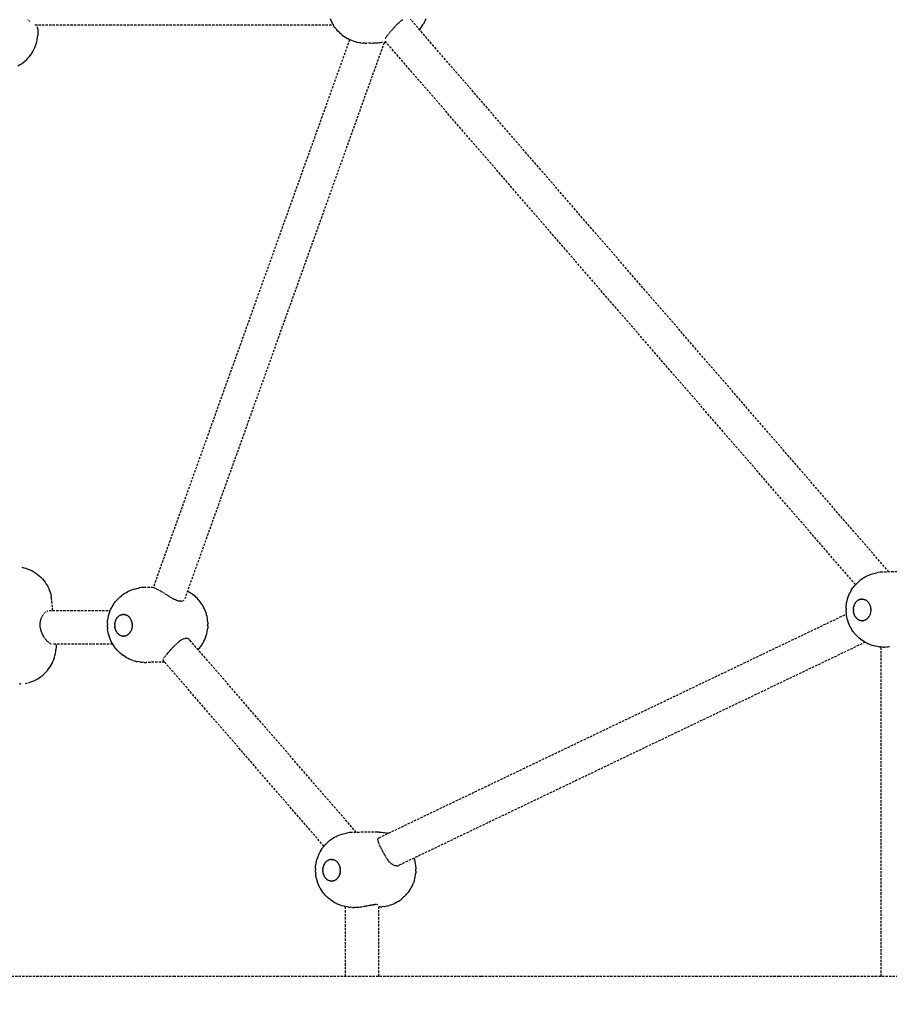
# Model space of a CAD drawing. Header units: millimetres. Extents: x -4710 to 4801, y -2494 to 3533.
# Drawn here: x -720 to -252, y 778 to 1301 of the extents above; entities that cross this region are included whole.
import ezdxf

# ---------------------------------------------------------------- set-up
doc = ezdxf.new("R2010")
doc.units = ezdxf.units.MM
doc.linetypes.add('HIDDEN', pattern=[1.905, 1.27, -0.635])
for name, color, linetype in [('DIKOM_ОБЪЕКТ', 7, 'Continuous'), ('DIKOM_РАЗМЕР_ЗОНА', 7, 'Continuous'), ('DIKOM_РАЗМЕР_ОБЪЕКТА', 7, 'Continuous')]:
    doc.layers.add(name, color=color, linetype=linetype)
doc.styles.add('style1', font='arialbd.ttf', dxfattribs={"width": 0.8})
doc.dimstyles.new('1-50', dxfattribs={"dimtxt": 300, "dimasz": 200, "dimexe": 100, "dimexo": 0, "dimgap": 100, "dimtad": 1, "dimtxsty": 'style1', "dimcen": 200, "dimclrd": 7, "dimclre": 7, "dimclrt": 7, "dimadec": 1, "dimazin": 2, "dimtfac": 1, "dimtmove": 0, "dimatfit": 2, "dimfxl": 0, "dimlwd": 25, "dimlwe": 18, "dimarcsym": 0})

# ---------------------------------------------------------------- blocks, each defined once
blk = doc.blocks.new('*D1')
at = {"layer": 'Defpoints', "color": 0, "transparency": 16777216}
for p in [(-701.85, 2135.95), (-2165.86, -628.42), (-722.47, -628.42)]:
    blk.add_point(p, dxfattribs=at)
at = {"layer": 'DIKOM_РАЗМЕР_ОБЪЕКТА', "color": 7, "lineweight": 18, "transparency": 16777216}
for p, q in [((-701.85, 2135.95), (-2265.86, 2135.95)), ((-722.47, -628.42), (-2265.86, -628.42))]:
    blk.add_line(p, q, dxfattribs=at)
at = {"layer": 'DIKOM_РАЗМЕР_ОБЪЕКТА', "color": 7, "lineweight": 25, "transparency": 16777216}
blk.add_line((-2165.86, 1935.95), (-2165.86, -428.42), dxfattribs=at)
at = {"layer": 'DIKOM_РАЗМЕР_ОБЪЕКТА', "color": 7, "transparency": 16777216}
for points in [[(-2199.2, 1935.95), (-2132.53, 1935.95), (-2165.86, 2135.95)], [(-2199.2, -428.42), (-2132.53, -428.42), (-2165.86, -628.42)]]:
    blk.add_solid(points, dxfattribs=at)
at = {"layer": 'DIKOM_РАЗМЕР_ОБЪЕКТА', "color": 7, "transparency": 16777216, "insert": (-2419.04, 753.76), "char_height": 300, "attachment_point": 5, "rotation": 90, "style": 'style1'}
blk.add_mtext('{\\fArial|b0|i0|c204|p34;2750}', dxfattribs=at)
blk = doc.blocks.new('*D3')
at = {"layer": 'Defpoints', "color": 0, "transparency": 16777216}
for p in [(-715.82, 3533.12), (-4259.83, -2026.25), (-715.82, -2026.25)]:
    blk.add_point(p, dxfattribs=at)
at = {"layer": 'DIKOM_РАЗМЕР_ЗОНА', "color": 7, "lineweight": 18, "transparency": 16777216}
for p, q in [((-715.82, 3533.12), (-4359.83, 3533.12)), ((-715.82, -2026.25), (-4359.83, -2026.25))]:
    blk.add_line(p, q, dxfattribs=at)
at = {"layer": 'DIKOM_РАЗМЕР_ЗОНА', "color": 7, "lineweight": 25, "transparency": 16777216}
blk.add_line((-4259.83, 3333.12), (-4259.83, -1826.25), dxfattribs=at)
at = {"layer": 'DIKOM_РАЗМЕР_ЗОНА', "color": 7, "transparency": 16777216}
for points in [[(-4293.16, 3333.12), (-4226.49, 3333.12), (-4259.83, 3533.12)], [(-4293.16, -1826.25), (-4226.49, -1826.25), (-4259.83, -2026.25)]]:
    blk.add_solid(points, dxfattribs=at)
at = {"layer": 'DIKOM_РАЗМЕР_ЗОНА', "color": 7, "transparency": 16777216, "insert": (-4513, 975.17), "char_height": 300, "attachment_point": 5, "rotation": 90, "style": 'style1'}
blk.add_mtext('{\\fArial|b0|i0|c204|p34;5560}', dxfattribs=at)

msp = doc.modelspace()

# ---------------------------------------------------------------- linework, layer by layer
at = {"layer": 'DIKOM_ОБЪЕКТ', "color": 7, "linetype": 'HIDDEN', "lineweight": 15}
for p, q in [((-715.227, 1300.501), (-715.095, 1300.321)), ((-552.37, 1299.906), (-552.734, 1300.819)), ((-551.962, 1299.022), (-552.37, 1299.906)), ((-514.827, 1299.819), (-514.339, 1300.166)), ((-514.318, 1300.183), (-513.838, 1300.498)), ((-509.418, 1300.246), (-509.665, 1300.503)), ((-252.655, 1003.767), (-509.375, 1300.201)), ((-502.149, 1299.113), (-501.72, 1300.036)), ((-501.72, 1300.036), (-501.337, 1300.991)), ((-714.728, 1299.852), (-714.593, 1299.683)), ((-714.477, 1299.546), (-714.337, 1299.387)), ((-711.515, 1297.554), (-551.155, 1297.554)), ((-709.966, 1295.286), (-710.181, 1297.554)), ((-709.966, 1295.286), (-709.903, 1294.228)), ((-551.512, 1298.17), (-551.962, 1299.022)), ((-551.512, 1298.17), (-551.32, 1297.831)), ((-550.812, 1296.984), (-551.32, 1297.831)), ((-550.265, 1296.176), (-550.812, 1296.984)), ((-549.679, 1295.411), (-550.265, 1296.176)), ((-549.679, 1295.411), (-549.376, 1295.028)), ((-548.735, 1294.286), (-549.376, 1295.028)), ((-519.909, 1294.541), (-519.442, 1295.09)), ((-519.224, 1295.342), (-518.953, 1295.667)), ((-518.935, 1295.688), (-518.54, 1296.125)), ((-518.411, 1296.281), (-517.948, 1296.802)), ((-517.931, 1296.821), (-517.679, 1297.082)), ((-517.679, 1297.082), (-517.513, 1297.271)), ((-517.416, 1297.382), (-516.908, 1297.913)), ((-516.892, 1297.93), (-516.74, 1298.076)), ((-516.74, 1298.076), (-516.515, 1298.31)), ((-516.37, 1298.462), (-515.863, 1298.94)), ((-515.848, 1298.954), (-515.669, 1299.104)), ((-515.669, 1299.104), (-515.35, 1299.395)), ((-515.336, 1299.407), (-514.841, 1299.808)), ((-504.569, 1295.388), (-504.876, 1295.006)), ((-504.569, 1295.388), (-503.947, 1296.173)), ((-503.947, 1296.173), (-503.367, 1297.004)), ((-503.367, 1297.004), (-502.83, 1297.881)), ((-502.625, 1298.227), (-502.83, 1297.881)), ((-502.625, 1298.227), (-502.149, 1299.113)), ((-710.474, 1288.544), (-710.233, 1289.643)), ((-710.233, 1289.643), (-710.055, 1290.755)), ((-710.055, 1290.755), (-709.94, 1291.875)), ((-709.888, 1293), (-709.94, 1291.875)), ((-709.899, 1294.125), (-709.888, 1293)), ((-542.408, 1289.649), (-647.926, 995.498)), ((-548.059, 1293.592), (-548.735, 1294.286)), ((-548.059, 1293.592), (-547.668, 1293.214)), ((-546.941, 1292.555), (-547.668, 1293.214)), ((-546.184, 1291.951), (-546.941, 1292.555)), ((-546.184, 1291.951), (-545.711, 1291.592)), ((-544.908, 1291.034), (-545.711, 1291.592)), ((-544.08, 1290.536), (-544.908, 1291.034)), ((-544.08, 1290.536), (-543.536, 1290.212)), ((-542.669, 1289.769), (-543.536, 1290.212)), ((-542.669, 1289.769), (-542.078, 1289.498)), ((-541.178, 1289.115), (-542.078, 1289.498)), ((-523.273, 1290.312), (-523.154, 1290.495)), ((-523.151, 1290.499), (-523.016, 1290.683)), ((-522.867, 1290.897), (-522.711, 1291.106)), ((-522.706, 1291.112), (-522.533, 1291.326)), ((-522.349, 1291.574), (-522.16, 1291.812)), ((-522.153, 1291.819), (-521.998, 1292.002)), ((-521.923, 1292.102), (-521.734, 1292.343)), ((-521.726, 1292.352), (-521.495, 1292.63)), ((-521.235, 1292.95), (-520.976, 1293.265)), ((-520.976, 1293.265), (-520.763, 1293.509)), ((-520.677, 1293.62), (-520.388, 1293.973)), ((-520.368, 1293.996), (-520.069, 1294.337)), ((-712.578, 1283.343), (-712.041, 1284.332)), ((-712.041, 1284.332), (-711.561, 1285.35)), ((-711.561, 1285.35), (-711.139, 1286.394)), ((-711.139, 1286.394), (-710.776, 1287.459)), ((-710.776, 1287.459), (-710.474, 1288.544)), ((-523.897, 1287.951), (-631.02, 989.321)), ((-540.261, 1288.801), (-541.178, 1289.115)), ((-540.261, 1288.801), (-539.622, 1288.583)), ((-538.68, 1288.334), (-539.622, 1288.583)), ((-538.68, 1288.334), (-538.013, 1288.179)), ((-537.054, 1288.001), (-538.013, 1288.179)), ((-536.368, 1287.911), (-537.054, 1288.001)), ((-536.368, 1287.911), (-535.398, 1287.805)), ((-534.188, 1287.756), (-535.398, 1287.805)), ((-534.188, 1287.756), (-533.266, 1287.759)), ((-531.034, 1287.795), (-533.266, 1287.759)), ((-531.027, 1287.796), (-530.744, 1287.809)), ((-530.552, 1287.819), (-530.097, 1287.839)), ((-530.081, 1287.84), (-529.628, 1287.861)), ((-529.628, 1287.861), (-529.221, 1287.878)), ((-529.165, 1287.883), (-528.717, 1287.916)), ((-528.707, 1287.917), (-528.277, 1287.947)), ((-528.266, 1287.947), (-527.836, 1287.975)), ((-527.828, 1287.976), (-527.409, 1288.001)), ((-527.409, 1288.001), (-527.005, 1288.022)), ((-526.998, 1288.023), (-526.659, 1288.039)), ((-526.604, 1288.043), (-526.233, 1288.064)), ((-526.229, 1288.064), (-525.879, 1288.079)), ((-525.879, 1288.079), (-525.553, 1288.089)), ((-525.248, 1288.092), (-525.549, 1288.089)), ((-524.971, 1288.089), (-525.245, 1288.092)), ((-524.712, 1288.079), (-524.968, 1288.089)), ((-522.559, 1287.933), (-523.911, 1287.911)), ((-270.596, 996.99), (-523.577, 1289.108)), ((-716.094, 1278.862), (-715.306, 1279.659)), ((-715.306, 1279.659), (-714.565, 1280.499)), ((-714.565, 1280.499), (-713.871, 1281.38)), ((-713.871, 1281.38), (-713.229, 1282.299)), ((-713.17, 1282.386), (-712.578, 1283.343)), ((-720.697, 1275.566), (-719.725, 1276.106)), ((-719.725, 1276.106), (-718.785, 1276.699)), ((-718.785, 1276.699), (-717.881, 1277.346)), ((-717.8, 1277.408), (-716.926, 1278.111)), ((-716.926, 1278.111), (-716.094, 1278.862)), ((-718.568, 1006.33), (-717.495, 1006.092)), ((-717.406, 1006.067), (-716.304, 1005.752)), ((-716.304, 1005.752), (-715.222, 1005.374)), ((-715.222, 1005.374), (-714.165, 1004.932)), ((-714.07, 1004.891), (-713.031, 1004.383)), ((-713.031, 1004.383), (-712.024, 1003.815)), ((-712.024, 1003.815), (-711.052, 1003.189)), ((-711.052, 1003.189), (-710.117, 1002.507)), ((-710.037, 1002.446), (-709.14, 1001.707)), ((-263.168, 1002.232), (-262.543, 1002.468)), ((-262.543, 1002.468), (-261.621, 1002.792)), ((-261.621, 1002.792), (-260.683, 1003.047)), ((-260.683, 1003.047), (-260.019, 1003.224)), ((-260.019, 1003.224), (-259.063, 1003.409)), ((-258.378, 1003.521), (-259.063, 1003.409)), ((-257.409, 1003.635), (-258.378, 1003.521)), ((-256.201, 1003.71), (-257.409, 1003.635)), ((-242.472, 1003.933), (-256.201, 1003.71)), ((-709.14, 1001.707), (-708.288, 1000.916)), ((-708.288, 1000.916), (-707.482, 1000.077)), ((-707.482, 1000.077), (-706.728, 999.193)), ((-706.728, 999.193), (-706.026, 998.266)), ((-706.026, 998.266), (-705.379, 997.3)), ((-705.379, 997.3), (-704.79, 996.297)), ((-270.641, 996.942), (-269.977, 997.64)), ((-269.977, 997.64), (-269.592, 998.037)), ((-269.592, 998.037), (-268.875, 998.702)), ((-268.875, 998.702), (-268.128, 999.311)), ((-268.128, 999.311), (-267.661, 999.689)), ((-267.661, 999.689), (-266.867, 1000.253)), ((-266.867, 1000.253), (-266.344, 1000.588)), ((-266.344, 1000.588), (-265.508, 1001.101)), ((-265.508, 1001.101), (-264.648, 1001.55)), ((-264.648, 1001.55), (-264.063, 1001.843)), ((-264.063, 1001.843), (-263.168, 1002.232)), ((-704.79, 996.297), (-704.26, 995.262)), ((-704.22, 995.172), (-703.75, 994.106)), ((-703.75, 994.106), (-703.343, 993.014)), ((-703.343, 993.014), (-703.001, 991.9)), ((-703.001, 991.9), (-702.724, 990.769)), ((-664.505, 991.432), (-663.71, 991.996)), ((-663.71, 991.996), (-663.187, 992.331)), ((-663.187, 992.331), (-662.351, 992.844)), ((-662.351, 992.844), (-661.492, 993.293)), ((-661.492, 993.293), (-660.906, 993.585)), ((-660.906, 993.585), (-660.012, 993.974)), ((-660.012, 993.974), (-659.387, 994.21)), ((-659.387, 994.21), (-658.464, 994.535)), ((-658.464, 994.535), (-657.527, 994.79)), ((-657.527, 994.79), (-656.862, 994.967)), ((-656.862, 994.967), (-655.906, 995.152)), ((-655.222, 995.264), (-655.906, 995.152)), ((-654.253, 995.377), (-655.222, 995.264)), ((-653.045, 995.453), (-654.253, 995.377)), ((-647.913, 995.536), (-653.045, 995.453)), ((-647.308, 995.17), (-647.537, 995.275)), ((-646.676, 994.882), (-647.001, 995.031)), ((-646.272, 994.683), (-646.588, 994.846)), ((-646.013, 994.561), (-646.26, 994.677)), ((-645.354, 994.216), (-645.812, 994.455)), ((-644.828, 993.928), (-645.191, 994.136)), ((-644.475, 993.739), (-644.81, 993.917)), ((-643.688, 993.282), (-644.242, 993.603)), ((-643.098, 992.929), (-643.514, 993.187)), ((-642.694, 992.693), (-643.054, 992.902)), ((-641.821, 992.151), (-642.423, 992.523)), ((-641.186, 991.754), (-641.581, 992.012)), ((-628.899, 993.134), (-629.531, 993.471)), ((-628.371, 992.833), (-628.899, 993.134)), ((-627.514, 992.295), (-628.371, 992.833)), ((-627.037, 991.951), (-627.514, 992.295)), ((-626.225, 991.359), (-627.037, 991.951)), ((-274.186, 991.266), (-273.792, 992.153)), ((-273.792, 992.153), (-273.356, 993.008)), ((-273.356, 993.008), (-273.169, 993.364)), ((-273.169, 993.364), (-272.675, 994.214)), ((-272.675, 994.214), (-272.141, 995.025)), ((-272.141, 995.025), (-271.862, 995.401)), ((-271.862, 995.401), (-271.27, 996.195)), ((-271.27, 996.195), (-270.641, 996.942)), ((-702.514, 989.624), (-702.724, 990.769)), ((-702.37, 988.451), (-702.514, 989.624)), ((-701.857, 983.036), (-702.37, 988.451)), ((-669.518, 985.957), (-668.984, 986.768)), ((-668.984, 986.768), (-668.705, 987.144)), ((-668.705, 987.144), (-668.114, 987.937)), ((-668.114, 987.937), (-667.485, 988.684)), ((-667.485, 988.684), (-666.821, 989.383)), ((-666.821, 989.383), (-666.435, 989.78)), ((-666.435, 989.78), (-665.719, 990.444)), ((-665.719, 990.444), (-664.971, 991.053)), ((-664.971, 991.053), (-664.505, 991.432)), ((-640.684, 991.447), (-641.147, 991.729)), ((-639.857, 990.924), (-640.484, 991.323)), ((-639.576, 990.758), (-639.839, 990.913)), ((-639.353, 990.626), (-639.576, 990.758)), ((-638.543, 990.126), (-639.17, 990.506)), ((-638.07, 989.861), (-638.376, 990.031)), ((-637.888, 989.748), (-638.07, 989.861)), ((-637.25, 989.389), (-637.854, 989.728)), ((-637.026, 989.275), (-637.233, 989.38)), ((-636.638, 989.079), (-637.026, 989.275)), ((-636.034, 988.783), (-636.582, 989.052)), ((-635.449, 988.534), (-636.003, 988.769)), ((-634.904, 988.34), (-635.373, 988.506)), ((-634.441, 988.21), (-634.875, 988.331)), ((-633.885, 988.085), (-634.358, 988.186)), ((-633.428, 988.031), (-633.872, 988.082)), ((-632.992, 988.027), (-633.404, 988.029)), ((-632.602, 988.074), (-632.98, 988.027)), ((-632.591, 988.075), (-632.242, 988.17)), ((-631.899, 988.32), (-631.624, 988.498)), ((-631.616, 988.504), (-631.381, 988.727)), ((-625.445, 990.705), (-626.225, 991.359)), ((-625.045, 990.341), (-625.445, 990.705)), ((-624.317, 989.645), (-625.045, 990.341)), ((-623.625, 988.895), (-624.317, 989.645)), ((-623.309, 988.525), (-623.625, 988.895)), ((-622.675, 987.745), (-623.309, 988.525)), ((-622.081, 986.917), (-622.675, 987.745)), ((-621.852, 986.559), (-622.081, 986.917)), ((-275.515, 986.347), (-275.359, 987.302)), ((-275.359, 987.302), (-275.156, 988.243)), ((-275.156, 988.243), (-274.908, 989.166)), ((-274.908, 989.166), (-274.84, 989.411)), ((-274.84, 989.411), (-274.535, 990.351)), ((-274.535, 990.351), (-274.186, 991.266)), ((-271.056, 986.529), (-270.944, 986.742)), ((-270.824, 986.948), (-270.944, 986.742)), ((-270.824, 986.948), (-270.698, 987.148)), ((-270.698, 987.148), (-270.565, 987.34)), ((-270.425, 987.525), (-270.565, 987.34)), ((-270.425, 987.525), (-270.279, 987.702)), ((-270.279, 987.702), (-270.127, 987.87)), ((-270.127, 987.87), (-269.969, 988.031)), ((-269.805, 988.182), (-269.969, 988.031)), ((-269.805, 988.182), (-269.636, 988.324)), ((-269.636, 988.324), (-269.462, 988.458)), ((-269.462, 988.458), (-269.283, 988.582)), ((-269.1, 988.696), (-269.283, 988.582)), ((-269.1, 988.696), (-268.913, 988.799)), ((-268.913, 988.799), (-268.723, 988.892)), ((-268.53, 988.975), (-268.723, 988.892)), ((-268.53, 988.975), (-268.334, 989.047)), ((-268.334, 989.047), (-268.136, 989.108)), ((-268.136, 989.108), (-267.936, 989.159)), ((-267.734, 989.198), (-267.936, 989.159)), ((-267.734, 989.198), (-267.531, 989.227)), ((-267.531, 989.227), (-267.327, 989.244)), ((-267.122, 989.25), (-267.327, 989.244)), ((-267.122, 989.25), (-266.917, 989.246)), ((-266.917, 989.246), (-266.713, 989.23)), ((-266.713, 989.23), (-266.51, 989.203)), ((-266.307, 989.165), (-266.51, 989.203)), ((-266.307, 989.165), (-266.106, 989.116)), ((-266.106, 989.116), (-265.907, 989.056)), ((-265.907, 989.056), (-265.711, 988.985)), ((-265.516, 988.904), (-265.711, 988.985)), ((-265.516, 988.904), (-265.324, 988.812)), ((-265.324, 988.812), (-265.136, 988.71)), ((-264.951, 988.597), (-265.136, 988.71)), ((-264.951, 988.597), (-264.77, 988.475)), ((-264.77, 988.475), (-264.594, 988.343)), ((-264.594, 988.343), (-264.422, 988.201)), ((-264.256, 988.051), (-264.422, 988.201)), ((-264.256, 988.051), (-264.096, 987.892)), ((-264.096, 987.892), (-263.941, 987.724)), ((-263.941, 987.724), (-263.792, 987.548)), ((-263.649, 987.365), (-263.792, 987.548)), ((-263.649, 987.365), (-263.512, 987.173)), ((-263.512, 987.173), (-263.383, 986.975)), ((-263.26, 986.769), (-263.383, 986.975)), ((-263.26, 986.769), (-263.145, 986.557)), ((-706.579, 981.409), (-706.352, 981.674)), ((-706.142, 981.876), (-705.985, 982.039)), ((-705.852, 982.152), (-705.618, 982.347)), ((-705.125, 982.667), (-704.896, 982.789)), ((-704.744, 982.852), (-704.557, 982.927)), ((-703.908, 983.036), (-671.017, 983.036)), ((-671.683, 981.154), (-671.379, 982.094)), ((-671.379, 982.094), (-671.029, 983.009)), ((-671.029, 983.009), (-670.636, 983.896)), ((-670.636, 983.896), (-670.2, 984.751)), ((-670.2, 984.751), (-670.013, 985.107)), ((-670.013, 985.107), (-669.518, 985.957)), ((-621.32, 985.715), (-621.852, 986.559)), ((-620.829, 984.832), (-621.32, 985.715)), ((-620.385, 983.912), (-620.829, 984.832)), ((-619.988, 982.96), (-620.385, 983.912)), ((-619.881, 982.7), (-619.988, 982.96)), ((-619.545, 981.755), (-619.881, 982.7)), ((-619.257, 980.786), (-619.545, 981.755)), ((-275.689, 984.409), (-275.705, 983.434)), ((-275.673, 982.458), (-275.705, 983.434)), ((-275.689, 984.409), (-275.626, 985.381)), ((-275.673, 982.458), (-275.595, 981.486)), ((-275.626, 985.381), (-275.515, 986.347)), ((-275.469, 980.522), (-275.595, 981.486)), ((-271.76, 983.646), (-271.763, 983.392)), ((-271.763, 983.392), (-271.756, 983.137)), ((-271.76, 983.646), (-271.749, 983.899)), ((-271.756, 983.137), (-271.741, 982.884)), ((-271.749, 983.899), (-271.729, 984.152)), ((-271.717, 982.631), (-271.741, 982.884)), ((-271.7, 984.404), (-271.729, 984.152)), ((-271.717, 982.631), (-271.684, 982.379)), ((-271.7, 984.404), (-271.662, 984.653)), ((-271.642, 982.13), (-271.684, 982.379)), ((-271.662, 984.653), (-271.616, 984.901)), ((-271.592, 981.883), (-271.642, 982.13)), ((-271.616, 984.901), (-271.561, 985.146)), ((-271.533, 981.638), (-271.592, 981.883)), ((-271.497, 985.387), (-271.561, 985.146)), ((-271.533, 981.638), (-271.465, 981.397)), ((-271.497, 985.387), (-271.425, 985.625)), ((-271.425, 985.625), (-271.345, 985.858)), ((-271.256, 986.087), (-271.345, 985.858)), ((-271.256, 986.087), (-271.16, 986.311)), ((-271.16, 986.311), (-271.056, 986.529)), ((-263.145, 986.557), (-263.037, 986.34)), ((-263.037, 986.34), (-262.937, 986.117)), ((-262.845, 985.889), (-262.937, 986.117)), ((-262.845, 985.889), (-262.761, 985.656)), ((-262.761, 985.656), (-262.685, 985.419)), ((-262.618, 985.177), (-262.685, 985.419)), ((-262.653, 981.428), (-262.589, 981.67)), ((-262.618, 985.177), (-262.559, 984.933)), ((-262.534, 981.915), (-262.589, 981.67)), ((-262.559, 984.933), (-262.508, 984.686)), ((-262.488, 982.162), (-262.534, 981.915)), ((-262.508, 984.686), (-262.466, 984.436)), ((-262.45, 982.412), (-262.488, 982.162)), ((-262.433, 984.184), (-262.466, 984.436)), ((-262.45, 982.412), (-262.421, 982.663)), ((-262.433, 984.184), (-262.409, 983.932)), ((-262.401, 982.916), (-262.421, 982.663)), ((-262.409, 983.932), (-262.394, 983.678)), ((-262.389, 983.17), (-262.401, 982.916)), ((-262.387, 983.424), (-262.394, 983.678)), ((-262.387, 983.424), (-262.389, 983.17)), ((-708.702, 975.867), (-708.671, 976.338)), ((-708.671, 976.338), (-708.634, 976.605)), ((-708.634, 976.605), (-708.568, 977.061)), ((-708.568, 977.061), (-708.515, 977.303)), ((-708.512, 977.319), (-708.413, 977.759)), ((-708.413, 977.759), (-708.338, 978.01)), ((-708.338, 978.01), (-708.207, 978.438)), ((-708.196, 978.465), (-708.121, 978.679)), ((-708.121, 978.679), (-707.972, 979.09)), ((-707.871, 979.318), (-707.695, 979.705)), ((-707.695, 979.705), (-707.579, 979.915)), ((-707.506, 980.044), (-707.387, 980.274)), ((-707.387, 980.274), (-707.267, 980.463)), ((-707.25, 980.491), (-707.06, 980.788)), ((-707.06, 980.788), (-706.928, 980.96)), ((-672.532, 976.152), (-672.469, 977.124)), ((-672.469, 977.124), (-672.359, 978.089)), ((-672.359, 978.089), (-672.202, 979.044)), ((-672.202, 979.044), (-671.999, 979.985)), ((-671.999, 979.985), (-671.752, 980.909)), ((-671.752, 980.909), (-671.683, 981.154)), ((-668.543, 976.146), (-668.506, 976.396)), ((-668.506, 976.396), (-668.459, 976.643)), ((-668.459, 976.643), (-668.404, 976.888)), ((-668.341, 977.13), (-668.404, 976.888)), ((-668.341, 977.13), (-668.269, 977.368)), ((-668.269, 977.368), (-668.188, 977.601)), ((-668.1, 977.83), (-668.188, 977.601)), ((-668.1, 977.83), (-668.003, 978.054)), ((-668.003, 978.054), (-667.899, 978.272)), ((-667.899, 978.272), (-667.787, 978.485)), ((-667.668, 978.691), (-667.787, 978.485)), ((-667.668, 978.691), (-667.542, 978.89)), ((-667.542, 978.89), (-667.408, 979.083)), ((-667.268, 979.267), (-667.408, 979.083)), ((-667.268, 979.267), (-667.122, 979.444)), ((-667.122, 979.444), (-666.97, 979.613)), ((-666.97, 979.613), (-666.812, 979.773)), ((-666.649, 979.924), (-666.812, 979.773)), ((-666.649, 979.924), (-666.479, 980.067)), ((-666.479, 980.067), (-666.305, 980.201)), ((-666.305, 980.201), (-666.126, 980.324)), ((-665.943, 980.438), (-666.126, 980.324)), ((-665.943, 980.438), (-665.756, 980.542)), ((-665.756, 980.542), (-665.566, 980.635)), ((-665.373, 980.718), (-665.566, 980.635)), ((-665.373, 980.718), (-665.177, 980.79)), ((-665.177, 980.79), (-664.979, 980.851)), ((-664.979, 980.851), (-664.779, 980.901)), ((-664.577, 980.941), (-664.779, 980.901)), ((-664.577, 980.941), (-664.374, 980.969)), ((-664.374, 980.969), (-664.17, 980.987)), ((-663.965, 980.993), (-664.17, 980.987)), ((-663.965, 980.993), (-663.761, 980.988)), ((-663.761, 980.988), (-663.557, 980.972)), ((-663.557, 980.972), (-663.353, 980.945)), ((-663.151, 980.907), (-663.353, 980.945)), ((-663.151, 980.907), (-662.95, 980.858)), ((-662.95, 980.858), (-662.751, 980.798)), ((-662.751, 980.798), (-662.554, 980.728)), ((-662.36, 980.647), (-662.554, 980.728)), ((-662.36, 980.647), (-662.168, 980.555)), ((-662.168, 980.555), (-661.98, 980.452)), ((-661.795, 980.34), (-661.98, 980.452)), ((-661.795, 980.34), (-661.614, 980.217)), ((-661.614, 980.217), (-661.437, 980.085)), ((-661.437, 980.085), (-661.266, 979.944)), ((-661.1, 979.794), (-661.266, 979.944)), ((-661.1, 979.794), (-660.939, 979.634)), ((-660.939, 979.634), (-660.784, 979.467)), ((-660.784, 979.467), (-660.635, 979.291)), ((-660.492, 979.107), (-660.635, 979.291)), ((-660.492, 979.107), (-660.356, 978.916)), ((-660.356, 978.916), (-660.226, 978.717)), ((-660.104, 978.512), (-660.226, 978.717)), ((-660.104, 978.512), (-659.988, 978.3)), ((-659.988, 978.3), (-659.88, 978.082)), ((-659.88, 978.082), (-659.781, 977.859)), ((-659.689, 977.631), (-659.781, 977.859)), ((-659.689, 977.631), (-659.604, 977.398)), ((-659.604, 977.398), (-659.529, 977.161)), ((-659.461, 976.92), (-659.529, 977.161)), ((-659.461, 976.92), (-659.402, 976.675)), ((-659.402, 976.675), (-659.351, 976.428)), ((-659.351, 976.428), (-659.31, 976.179)), ((-619.018, 979.797), (-619.257, 980.786)), ((-618.83, 978.792), (-619.018, 979.797)), ((-618.693, 977.775), (-618.83, 978.792)), ((-618.606, 976.749), (-618.693, 977.775)), ((-618.606, 976.749), (-618.572, 975.719)), ((-526.616, 861.074), (-275.551, 981.155)), ((-275.297, 979.568), (-275.469, 980.522)), ((-275.079, 978.628), (-275.297, 979.568)), ((-274.816, 977.707), (-275.079, 978.628)), ((-274.816, 977.707), (-274.745, 977.477)), ((-274.425, 976.539), (-274.745, 977.477)), ((-274.06, 975.626), (-274.425, 976.539)), ((-271.389, 981.16), (-271.465, 981.397)), ((-271.305, 980.927), (-271.389, 981.16)), ((-271.305, 980.927), (-271.213, 980.699)), ((-271.113, 980.476), (-271.213, 980.699)), ((-271.005, 980.258), (-271.113, 980.476)), ((-270.89, 980.046), (-271.005, 980.258)), ((-270.89, 980.046), (-270.767, 979.841)), ((-270.638, 979.642), (-270.767, 979.841)), ((-270.502, 979.451), (-270.638, 979.642)), ((-270.502, 979.451), (-270.358, 979.267)), ((-270.209, 979.091), (-270.358, 979.267)), ((-270.054, 978.924), (-270.209, 979.091)), ((-269.894, 978.764), (-270.054, 978.924)), ((-269.894, 978.764), (-269.728, 978.614)), ((-269.556, 978.473), (-269.728, 978.614)), ((-269.38, 978.341), (-269.556, 978.473)), ((-269.199, 978.218), (-269.38, 978.341)), ((-269.199, 978.218), (-269.014, 978.105)), ((-268.825, 978.003), (-269.014, 978.105)), ((-268.634, 977.912), (-268.825, 978.003)), ((-268.634, 977.912), (-268.439, 977.83)), ((-268.243, 977.76), (-268.439, 977.83)), ((-268.044, 977.7), (-268.243, 977.76)), ((-267.842, 977.651), (-268.044, 977.7)), ((-267.842, 977.651), (-267.64, 977.613)), ((-267.437, 977.586), (-267.64, 977.613)), ((-267.232, 977.57), (-267.437, 977.586)), ((-267.028, 977.565), (-267.232, 977.57)), ((-267.028, 977.565), (-266.823, 977.571)), ((-266.619, 977.589), (-266.823, 977.571)), ((-266.416, 977.617), (-266.619, 977.589)), ((-266.416, 977.617), (-266.214, 977.657)), ((-266.014, 977.707), (-266.214, 977.657)), ((-265.816, 977.768), (-266.014, 977.707)), ((-265.62, 977.84), (-265.816, 977.768)), ((-265.62, 977.84), (-265.427, 977.923)), ((-265.237, 978.016), (-265.427, 977.923)), ((-265.05, 978.12), (-265.237, 978.016)), ((-265.05, 978.12), (-264.867, 978.234)), ((-264.688, 978.358), (-264.867, 978.234)), ((-264.514, 978.491), (-264.688, 978.358)), ((-264.345, 978.634), (-264.514, 978.491)), ((-264.345, 978.634), (-264.181, 978.785)), ((-264.023, 978.945), (-264.181, 978.785)), ((-263.871, 979.114), (-264.023, 978.945)), ((-263.725, 979.291), (-263.871, 979.114)), ((-263.725, 979.291), (-263.585, 979.475)), ((-263.452, 979.668), (-263.585, 979.475)), ((-263.325, 979.867), (-263.452, 979.668)), ((-263.325, 979.867), (-263.206, 980.073)), ((-263.094, 980.286), (-263.206, 980.073)), ((-262.99, 980.504), (-263.094, 980.286)), ((-262.894, 980.728), (-262.99, 980.504)), ((-262.894, 980.728), (-262.805, 980.957)), ((-262.725, 981.191), (-262.805, 980.957)), ((-262.653, 981.428), (-262.725, 981.191)), ((-708.719, 975.591), (-708.702, 975.867)), ((-708.715, 975.107), (-708.719, 975.591)), ((-708.712, 974.823), (-708.715, 975.107)), ((-708.689, 974.534), (-708.712, 974.823)), ((-708.65, 974.036), (-708.689, 974.534)), ((-708.65, 974.036), (-708.605, 973.737)), ((-708.605, 973.737), (-708.53, 973.238)), ((-708.53, 973.238), (-708.464, 972.945)), ((-708.464, 972.945), (-708.354, 972.45)), ((-708.354, 972.45), (-708.268, 972.165)), ((-708.268, 972.165), (-708.123, 971.678)), ((-708.123, 971.678), (-708.019, 971.401)), ((-708.019, 971.401), (-707.84, 970.925)), ((-672.532, 976.152), (-672.548, 975.176)), ((-672.517, 974.201), (-672.548, 975.176)), ((-672.517, 974.201), (-672.438, 973.229)), ((-672.312, 972.264), (-672.438, 973.229)), ((-672.141, 971.311), (-672.312, 972.264)), ((-671.922, 970.371), (-672.141, 971.311)), ((-668.604, 975.388), (-668.606, 975.134)), ((-668.606, 975.134), (-668.6, 974.88)), ((-668.604, 975.388), (-668.593, 975.642)), ((-668.6, 974.88), (-668.584, 974.626)), ((-668.593, 975.642), (-668.572, 975.895)), ((-668.56, 974.374), (-668.584, 974.626)), ((-668.543, 976.146), (-668.572, 975.895)), ((-668.56, 974.374), (-668.527, 974.122)), ((-668.485, 973.872), (-668.527, 974.122)), ((-668.435, 973.625), (-668.485, 973.872)), ((-668.376, 973.381), (-668.435, 973.625)), ((-668.376, 973.381), (-668.308, 973.14)), ((-668.232, 972.902), (-668.308, 973.14)), ((-668.148, 972.67), (-668.232, 972.902)), ((-668.148, 972.67), (-668.056, 972.441)), ((-667.956, 972.218), (-668.056, 972.441)), ((-667.849, 972.001), (-667.956, 972.218)), ((-667.733, 971.789), (-667.849, 972.001)), ((-667.733, 971.789), (-667.611, 971.584)), ((-667.481, 971.385), (-667.611, 971.584)), ((-667.345, 971.194), (-667.481, 971.385)), ((-667.345, 971.194), (-667.202, 971.01)), ((-667.053, 970.834), (-667.202, 971.01)), ((-660.568, 971.033), (-660.715, 970.856)), ((-660.568, 971.033), (-660.428, 971.218)), ((-660.295, 971.41), (-660.428, 971.218)), ((-660.169, 971.61), (-660.295, 971.41)), ((-660.169, 971.61), (-660.049, 971.816)), ((-659.938, 972.029), (-660.049, 971.816)), ((-659.833, 972.247), (-659.938, 972.029)), ((-659.737, 972.471), (-659.833, 972.247)), ((-659.737, 972.471), (-659.649, 972.7)), ((-659.568, 972.933), (-659.649, 972.7)), ((-659.496, 973.171), (-659.568, 972.933)), ((-659.496, 973.171), (-659.433, 973.413)), ((-659.378, 973.657), (-659.433, 973.413)), ((-659.331, 973.905), (-659.378, 973.657)), ((-659.293, 974.155), (-659.331, 973.905)), ((-659.276, 975.927), (-659.31, 976.179)), ((-659.293, 974.155), (-659.265, 974.406)), ((-659.276, 975.927), (-659.252, 975.674)), ((-659.244, 974.659), (-659.265, 974.406)), ((-659.252, 975.674), (-659.237, 975.421)), ((-659.233, 974.913), (-659.244, 974.659)), ((-659.231, 975.167), (-659.237, 975.421)), ((-659.231, 975.167), (-659.233, 974.913)), ((-619.176, 970.647), (-618.953, 971.637)), ((-618.953, 971.637), (-618.781, 972.643)), ((-618.781, 972.643), (-618.66, 973.662)), ((-618.59, 974.688), (-618.66, 973.662)), ((-618.59, 974.688), (-618.572, 975.719)), ((-273.653, 974.742), (-274.06, 975.626)), ((-273.203, 973.89), (-273.653, 974.742)), ((-273.203, 973.89), (-273.011, 973.551)), ((-272.503, 972.704), (-273.011, 973.551)), ((-271.955, 971.897), (-272.503, 972.704)), ((-271.37, 971.132), (-271.955, 971.897)), ((-271.37, 971.132), (-271.067, 970.749)), ((-707.84, 970.925), (-707.718, 970.659)), ((-707.718, 970.659), (-707.591, 970.382)), ((-707.507, 970.199), (-707.393, 969.99)), ((-707.37, 969.945), (-707.143, 969.504)), ((-707.143, 969.504), (-706.998, 969.263)), ((-706.998, 969.263), (-706.745, 968.843)), ((-706.745, 968.843), (-706.586, 968.617)), ((-706.312, 968.221), (-706.151, 968.011)), ((-706.15, 968.011), (-705.864, 967.639)), ((-705.864, 967.639), (-705.69, 967.446)), ((-705.69, 967.446), (-705.538, 967.276)), ((-705.387, 967.099), (-705.214, 966.924)), ((-705.214, 966.924), (-704.903, 966.608)), ((-704.903, 966.608), (-704.723, 966.454)), ((-704.676, 966.415), (-704.499, 966.252)), ((-704.253, 966.049), (-704.42, 966.178)), ((-704.084, 965.919), (-704.253, 966.049)), ((-671.66, 969.449), (-671.922, 970.371)), ((-671.66, 969.449), (-671.588, 969.22)), ((-671.268, 968.282), (-671.588, 969.22)), ((-670.904, 967.369), (-671.268, 968.282)), ((-670.496, 966.485), (-670.904, 967.369)), ((-670.046, 965.633), (-670.496, 966.485)), ((-666.898, 970.666), (-667.053, 970.834)), ((-666.737, 970.507), (-666.898, 970.666)), ((-666.737, 970.507), (-666.571, 970.357)), ((-666.4, 970.216), (-666.571, 970.357)), ((-666.223, 970.083), (-666.4, 970.216)), ((-666.042, 969.961), (-666.223, 970.083)), ((-666.042, 969.961), (-665.857, 969.848)), ((-665.669, 969.746), (-665.857, 969.848)), ((-665.477, 969.654), (-665.669, 969.746)), ((-665.477, 969.654), (-665.283, 969.573)), ((-665.086, 969.502), (-665.283, 969.573)), ((-664.887, 969.443), (-665.086, 969.502)), ((-664.686, 969.393), (-664.887, 969.443)), ((-664.686, 969.393), (-664.484, 969.355)), ((-664.28, 969.328), (-664.484, 969.355)), ((-664.076, 969.312), (-664.28, 969.328)), ((-663.871, 969.308), (-664.076, 969.312)), ((-663.871, 969.308), (-663.667, 969.314)), ((-663.463, 969.331), (-663.667, 969.314)), ((-663.26, 969.36), (-663.463, 969.331)), ((-663.26, 969.36), (-663.057, 969.399)), ((-662.857, 969.45), (-663.057, 969.399)), ((-662.659, 969.511), (-662.857, 969.45)), ((-662.464, 969.583), (-662.659, 969.511)), ((-662.464, 969.583), (-662.271, 969.666)), ((-662.08, 969.759), (-662.271, 969.666)), ((-661.894, 969.862), (-662.08, 969.759)), ((-661.894, 969.862), (-661.71, 969.976)), ((-661.532, 970.1), (-661.71, 969.976)), ((-661.357, 970.234), (-661.532, 970.1)), ((-661.188, 970.376), (-661.357, 970.234)), ((-661.188, 970.376), (-661.025, 970.528)), ((-660.867, 970.688), (-661.025, 970.528)), ((-660.715, 970.856), (-660.867, 970.688)), ((-635.103, 965.541), (-634.837, 965.792)), ((-634.689, 965.931), (-634.206, 966.337)), ((-634.166, 966.37), (-633.896, 966.572)), ((-633.896, 966.572), (-633.686, 966.742)), ((-633.649, 966.773), (-633.465, 966.903)), ((-633.465, 966.903), (-633.176, 967.109)), ((-633.139, 967.135), (-632.669, 967.422)), ((-632.634, 967.443), (-632.247, 967.639)), ((-632.14, 967.697), (-631.699, 967.885)), ((-631.667, 967.899), (-631.236, 968.032)), ((-631.205, 968.041), (-630.788, 968.121)), ((-630.359, 968.152), (-630.759, 968.126)), ((-629.922, 968.124), (-630.303, 968.152)), ((-629.529, 968.038), (-629.896, 968.119)), ((-629.155, 967.894), (-629.504, 968.028)), ((-628.805, 967.695), (-629.131, 967.88)), ((-628.486, 967.45), (-628.781, 967.677)), ((-628.199, 967.154), (-628.398, 967.36)), ((-538.809, 863.936), (-628.198, 967.153)), ((-621.159, 965.689), (-620.684, 966.576)), ((-620.684, 966.576), (-620.254, 967.499)), ((-620.254, 967.499), (-619.871, 968.454)), ((-619.769, 968.729), (-619.871, 968.454)), ((-619.769, 968.729), (-619.448, 969.676)), ((-619.448, 969.676), (-619.176, 970.647)), ((-265.424, 966.05), (-515.774, 846.309)), ((-270.426, 970.006), (-271.067, 970.749)), ((-269.75, 969.313), (-270.426, 970.006)), ((-269.75, 969.313), (-269.358, 968.934)), ((-268.632, 968.275), (-269.358, 968.934)), ((-267.874, 967.671), (-268.632, 968.275)), ((-267.874, 967.671), (-267.402, 967.313)), ((-266.599, 966.754), (-267.402, 967.313)), ((-265.77, 966.257), (-266.599, 966.754)), ((-265.77, 966.257), (-265.226, 965.933)), ((-264.359, 965.49), (-265.226, 965.933)), ((-703.797, 965.715), (-703.518, 965.529)), ((-703.373, 965.451), (-703.108, 965.309)), ((-702.921, 965.237), (-702.726, 965.155)), ((-669.699, 965.035), (-702.05, 965.035)), ((-700.475, 959.985), (-700.297, 961.097)), ((-700.297, 961.097), (-700.181, 962.217)), ((-700.129, 963.342), (-700.181, 962.217)), ((-700.172, 965.035), (-700.144, 964.57)), ((-700.141, 964.467), (-700.129, 963.342)), ((-670.046, 965.633), (-669.854, 965.293)), ((-669.346, 964.447), (-669.854, 965.293)), ((-668.799, 963.639), (-669.346, 964.447)), ((-668.213, 962.874), (-668.799, 963.639)), ((-668.213, 962.874), (-667.91, 962.492)), ((-667.269, 961.749), (-667.91, 962.492)), ((-666.593, 961.055), (-667.269, 961.749)), ((-666.593, 961.055), (-666.202, 960.677)), ((-665.475, 960.017), (-666.202, 960.677)), ((-639.765, 960.563), (-639.397, 960.971)), ((-639.275, 961.116), (-638.838, 961.615)), ((-638.838, 961.615), (-638.665, 961.798)), ((-638.569, 961.911), (-638.391, 962.12)), ((-638.343, 962.177), (-637.886, 962.672)), ((-637.771, 962.804), (-637.376, 963.241)), ((-637.329, 963.293), (-637.038, 963.589)), ((-637.038, 963.589), (-636.897, 963.748)), ((-636.812, 963.844), (-636.33, 964.343)), ((-636.284, 964.39), (-636.121, 964.546)), ((-636.121, 964.546), (-635.932, 964.744)), ((-635.753, 964.931), (-635.259, 965.402)), ((-623.782, 962.054), (-623.414, 962.464)), ((-623.103, 962.851), (-623.414, 962.464)), ((-623.103, 962.851), (-622.481, 963.636)), ((-622.481, 963.636), (-621.901, 964.468)), ((-621.901, 964.468), (-621.364, 965.344)), ((-621.159, 965.689), (-621.364, 965.344)), ((-264.359, 965.49), (-263.769, 965.218)), ((-262.869, 964.835), (-263.769, 965.218)), ((-261.952, 964.521), (-262.869, 964.835)), ((-261.952, 964.521), (-261.312, 964.303)), ((-260.371, 964.055), (-261.312, 964.303)), ((-260.371, 964.055), (-259.704, 963.9)), ((-258.745, 963.721), (-259.704, 963.9)), ((-258.059, 963.632), (-258.745, 963.721)), ((-258.059, 963.632), (-257.088, 963.525)), ((-255.879, 963.476), (-257.088, 963.525)), ((-256.824, 786.675), (-256.826, 963.515)), ((-255.879, 963.476), (-254.957, 963.479)), ((-254.527, 963.486), (-254.957, 963.479)), ((-254.502, 963.488), (-254.229, 963.511)), ((-254.216, 963.512), (-253.9, 963.538)), ((-253.53, 963.579), (-253.167, 963.633)), ((-253.167, 963.633), (-252.789, 963.688)), ((-252.741, 963.698), (-252.325, 963.784)), ((-702.283, 954.675), (-701.803, 955.693)), ((-701.803, 955.693), (-701.38, 956.736)), ((-701.38, 956.736), (-701.018, 957.802)), ((-701.018, 957.802), (-700.716, 958.886)), ((-700.716, 958.886), (-700.475, 959.985)), ((-664.718, 959.414), (-665.475, 960.017)), ((-664.718, 959.414), (-664.245, 959.055)), ((-663.442, 958.497), (-664.245, 959.055)), ((-662.614, 957.999), (-663.442, 958.497)), ((-662.614, 957.999), (-662.07, 957.675)), ((-661.203, 957.232), (-662.07, 957.675)), ((-661.203, 957.232), (-660.612, 956.961)), ((-659.712, 956.578), (-660.612, 956.961)), ((-658.795, 956.263), (-659.712, 956.578)), ((-658.795, 956.263), (-658.156, 956.045)), ((-657.215, 955.797), (-658.156, 956.045)), ((-657.215, 955.797), (-656.547, 955.642)), ((-655.588, 955.464), (-656.547, 955.642)), ((-654.902, 955.374), (-655.588, 955.464)), ((-654.902, 955.374), (-653.932, 955.268)), ((-641.811, 955.384), (-651.8, 955.222)), ((-642.714, 956.774), (-642.645, 956.97)), ((-556.189, 856.516), (-642.696, 956.406)), ((-642.49, 957.25), (-642.315, 957.514)), ((-642.049, 957.872), (-641.806, 958.167)), ((-641.733, 958.261), (-641.462, 958.596)), ((-641.427, 958.634), (-641.288, 958.787)), ((-641.061, 959.07), (-640.716, 959.462)), ((-640.64, 959.552), (-640.273, 959.983)), ((-640.226, 960.033), (-640.078, 960.191)), ((-640.001, 960.284), (-639.815, 960.509)), ((-705.548, 950.001), (-704.806, 950.841)), ((-704.806, 950.841), (-704.113, 951.723)), ((-704.113, 951.723), (-703.471, 952.641)), ((-703.412, 952.728), (-702.82, 953.685)), ((-702.82, 953.685), (-702.283, 954.675)), ((-652.722, 955.219), (-653.932, 955.268)), ((-652.722, 955.219), (-651.8, 955.222)), ((-713.117, 944.93), (-712.118, 945.342)), ((-712.016, 945.384), (-711.027, 945.861)), ((-710.939, 945.908), (-709.967, 946.448)), ((-709.967, 946.448), (-709.027, 947.042)), ((-709.027, 947.042), (-708.123, 947.688)), ((-708.041, 947.751), (-707.168, 948.453)), ((-707.168, 948.453), (-706.336, 949.204)), ((-706.336, 949.204), (-705.548, 950.001)), ((-719.716, 943.633), (-719.095, 943.674)), ((-719.201, 943.668), (-719.716, 943.633)), ((-716.527, 943.975), (-715.619, 944.166)), ((-715.318, 944.24), (-714.324, 944.517)), ((-714.223, 944.547), (-713.223, 944.893)), ((-550.54, 861.288), (-549.68, 861.737)), ((-549.68, 861.737), (-549.095, 862.029)), ((-549.095, 862.029), (-548.2, 862.418)), ((-548.2, 862.418), (-547.575, 862.654)), ((-547.575, 862.654), (-546.653, 862.979)), ((-546.653, 862.979), (-545.716, 863.233)), ((-545.716, 863.233), (-545.051, 863.411)), ((-545.051, 863.411), (-544.095, 863.596)), ((-543.41, 863.708), (-544.095, 863.596)), ((-542.442, 863.821), (-543.41, 863.708)), ((-541.233, 863.896), (-542.442, 863.821)), ((-527.504, 864.12), (-541.233, 863.896)), ((-526.582, 864.123), (-527.504, 864.12)), ((-526.582, 864.123), (-525.357, 864.073)), ((-525.357, 864.073), (-524.347, 863.957)), ((-524.347, 863.957), (-523.684, 863.874)), ((-523.684, 863.874), (-522.687, 863.681)), ((-522.687, 863.681), (-522.041, 863.536)), ((-521.677, 863.436), (-522.041, 863.536)), ((-556.894, 855.588), (-556.302, 856.381)), ((-556.302, 856.381), (-555.674, 857.129)), ((-555.674, 857.129), (-555.009, 857.827)), ((-555.009, 857.827), (-554.624, 858.224)), ((-554.624, 858.224), (-553.907, 858.888)), ((-553.907, 858.888), (-553.16, 859.497)), ((-553.16, 859.497), (-552.693, 859.876)), ((-552.693, 859.876), (-551.899, 860.44)), ((-551.899, 860.44), (-551.376, 860.775)), ((-551.376, 860.775), (-550.54, 861.288)), ((-527.167, 860.009), (-527.162, 860.248)), ((-527.162, 860.255), (-527.102, 860.499)), ((-527.131, 859.602), (-527.146, 859.813)), ((-527.054, 859.253), (-527.129, 859.593)), ((-527.096, 860.525), (-527.003, 860.726)), ((-526.923, 858.784), (-526.999, 859.078)), ((-526.994, 860.744), (-526.837, 860.923)), ((-526.805, 858.457), (-526.92, 858.773)), ((-526.828, 860.93), (-526.616, 861.074)), ((-526.563, 857.808), (-526.746, 858.297)), ((-526.33, 857.26), (-526.41, 857.47)), ((-526.095, 856.74), (-526.324, 857.245)), ((-525.795, 856.087), (-526.025, 856.599)), ((-559.568, 850.538), (-559.218, 851.453)), ((-559.218, 851.453), (-558.824, 852.339)), ((-558.824, 852.339), (-558.388, 853.194)), ((-558.388, 853.194), (-558.201, 853.551)), ((-558.201, 853.551), (-557.707, 854.401)), ((-557.707, 854.401), (-557.173, 855.212)), ((-557.173, 855.212), (-556.894, 855.588)), ((-525.662, 855.826), (-525.778, 856.05)), ((-525.486, 855.452), (-525.591, 855.689)), ((-525.196, 854.879), (-525.477, 855.431)), ((-524.823, 854.138), (-525.124, 854.741)), ((-524.693, 853.902), (-524.811, 854.114)), ((-524.478, 853.486), (-524.612, 853.759)), ((-524.157, 852.9), (-524.454, 853.439)), ((-523.735, 852.131), (-524.07, 852.745)), ((-523.581, 851.878), (-523.723, 852.111)), ((-523.476, 851.704), (-523.581, 851.878)), ((-523.357, 851.486), (-523.476, 851.704)), ((-522.965, 850.837), (-523.336, 851.449)), ((-560.658, 845.568), (-560.548, 846.533)), ((-560.548, 846.533), (-560.391, 847.488)), ((-560.391, 847.488), (-560.188, 848.429)), ((-560.188, 848.429), (-559.94, 849.353)), ((-559.94, 849.353), (-559.872, 849.598)), ((-559.872, 849.598), (-559.568, 850.538)), ((-556.529, 845.574), (-556.457, 845.811)), ((-556.457, 845.811), (-556.377, 846.045)), ((-556.288, 846.274), (-556.377, 846.045)), ((-556.288, 846.274), (-556.192, 846.498)), ((-556.192, 846.498), (-556.088, 846.716)), ((-556.088, 846.716), (-555.976, 846.929)), ((-555.857, 847.135), (-555.976, 846.929)), ((-555.857, 847.135), (-555.73, 847.334)), ((-555.73, 847.334), (-555.597, 847.527)), ((-555.457, 847.712), (-555.597, 847.527)), ((-555.457, 847.712), (-555.311, 847.888)), ((-555.311, 847.888), (-555.159, 848.057)), ((-555.159, 848.057), (-555.001, 848.217)), ((-554.837, 848.368), (-555.001, 848.217)), ((-554.837, 848.368), (-554.668, 848.511)), ((-554.668, 848.511), (-554.494, 848.645)), ((-554.494, 848.645), (-554.315, 848.768)), ((-554.132, 848.882), (-554.315, 848.768)), ((-554.132, 848.882), (-553.945, 848.986)), ((-553.945, 848.986), (-553.755, 849.079)), ((-553.562, 849.162), (-553.755, 849.079)), ((-553.562, 849.162), (-553.366, 849.234)), ((-553.366, 849.234), (-553.168, 849.295)), ((-553.168, 849.295), (-552.968, 849.345)), ((-552.766, 849.385), (-552.968, 849.345)), ((-552.766, 849.385), (-552.563, 849.413)), ((-552.563, 849.413), (-552.359, 849.431)), ((-552.154, 849.437), (-552.359, 849.431)), ((-552.154, 849.437), (-551.95, 849.432)), ((-551.95, 849.432), (-551.745, 849.416)), ((-551.745, 849.416), (-551.542, 849.389)), ((-551.34, 849.351), (-551.542, 849.389)), ((-551.34, 849.351), (-551.138, 849.302)), ((-551.138, 849.302), (-550.94, 849.242)), ((-550.94, 849.242), (-550.743, 849.172)), ((-550.548, 849.091), (-550.743, 849.172)), ((-550.548, 849.091), (-550.357, 848.999)), ((-550.357, 848.999), (-550.168, 848.897)), ((-549.983, 848.784), (-550.168, 848.897)), ((-549.983, 848.784), (-549.802, 848.661)), ((-549.802, 848.661), (-549.626, 848.529)), ((-549.626, 848.529), (-549.454, 848.388)), ((-549.288, 848.238), (-549.454, 848.388)), ((-549.288, 848.238), (-549.128, 848.078)), ((-549.128, 848.078), (-548.973, 847.911)), ((-548.973, 847.911), (-548.824, 847.735)), ((-548.681, 847.551), (-548.824, 847.735)), ((-548.681, 847.551), (-548.544, 847.36)), ((-548.544, 847.36), (-548.415, 847.161)), ((-548.292, 846.956), (-548.415, 847.161)), ((-548.292, 846.956), (-548.177, 846.744)), ((-548.177, 846.744), (-548.069, 846.526)), ((-548.069, 846.526), (-547.969, 846.303)), ((-547.877, 846.075), (-547.969, 846.303)), ((-547.877, 846.075), (-547.793, 845.842)), ((-547.793, 845.842), (-547.717, 845.605)), ((-522.564, 850.2), (-522.833, 850.639)), ((-522.281, 849.787), (-522.554, 850.184)), ((-522.16, 849.61), (-522.281, 849.787)), ((-521.749, 849.028), (-522.119, 849.554)), ((-521.514, 848.731), (-521.727, 848.998)), ((-521.322, 848.489), (-521.514, 848.731)), ((-520.902, 847.988), (-521.291, 848.453)), ((-520.605, 847.679), (-520.891, 847.975)), ((-520.249, 847.341), (-520.457, 847.526)), ((-520.044, 847.146), (-520.249, 847.341)), ((-519.609, 846.796), (-520.021, 847.126)), ((-519.389, 846.651), (-519.597, 846.787)), ((-519.178, 846.513), (-519.389, 846.651)), ((-518.733, 846.281), (-519.154, 846.499)), ((-518.306, 846.112), (-518.595, 846.228)), ((-517.882, 846), (-518.294, 846.108)), ((-517.447, 845.943), (-517.857, 845.994)), ((-517.03, 845.947), (-517.434, 845.942)), ((-517.018, 845.947), (-516.615, 846.006)), ((-516.588, 846.012), (-516.189, 846.127)), ((-516.174, 846.133), (-515.857, 846.272)), ((-507.446, 849.23), (-507.722, 850.16)), ((-507.207, 848.241), (-507.446, 849.23)), ((-507.019, 847.236), (-507.207, 848.241)), ((-506.881, 846.219), (-507.019, 847.236)), ((-506.795, 845.193), (-506.881, 846.219)), ((-560.721, 844.596), (-560.737, 843.62)), ((-560.705, 842.645), (-560.737, 843.62)), ((-560.721, 844.596), (-560.658, 845.568)), ((-560.705, 842.645), (-560.627, 841.673)), ((-560.501, 840.708), (-560.627, 841.673)), ((-560.329, 839.754), (-560.501, 840.708)), ((-556.792, 843.832), (-556.795, 843.578)), ((-556.795, 843.578), (-556.788, 843.324)), ((-556.792, 843.832), (-556.781, 844.086)), ((-556.788, 843.324), (-556.773, 843.07)), ((-556.781, 844.086), (-556.761, 844.339)), ((-556.749, 842.818), (-556.773, 843.07)), ((-556.732, 844.59), (-556.761, 844.339)), ((-556.749, 842.818), (-556.716, 842.566)), ((-556.732, 844.59), (-556.694, 844.84)), ((-556.674, 842.316), (-556.716, 842.566)), ((-556.694, 844.84), (-556.648, 845.087)), ((-556.624, 842.069), (-556.674, 842.316)), ((-556.648, 845.087), (-556.593, 845.332)), ((-556.564, 841.825), (-556.624, 842.069)), ((-556.529, 845.574), (-556.593, 845.332)), ((-556.564, 841.825), (-556.497, 841.584)), ((-556.421, 841.346), (-556.497, 841.584)), ((-556.337, 841.114), (-556.421, 841.346)), ((-556.337, 841.114), (-556.245, 840.885)), ((-556.145, 840.662), (-556.245, 840.885)), ((-556.037, 840.445), (-556.145, 840.662)), ((-548.022, 840.691), (-548.126, 840.473)), ((-547.926, 840.915), (-548.022, 840.691)), ((-547.926, 840.915), (-547.837, 841.144)), ((-547.757, 841.377), (-547.837, 841.144)), ((-547.685, 841.615), (-547.757, 841.377)), ((-547.65, 845.364), (-547.717, 845.605)), ((-547.685, 841.615), (-547.621, 841.856)), ((-547.65, 845.364), (-547.591, 845.12)), ((-547.566, 842.101), (-547.621, 841.856)), ((-547.591, 845.12), (-547.54, 844.872)), ((-547.52, 842.349), (-547.566, 842.101)), ((-547.54, 844.872), (-547.498, 844.623)), ((-547.482, 842.598), (-547.52, 842.349)), ((-547.465, 844.371), (-547.498, 844.623)), ((-547.482, 842.598), (-547.453, 842.85)), ((-547.465, 844.371), (-547.441, 844.118)), ((-547.433, 843.103), (-547.453, 842.85)), ((-547.441, 844.118), (-547.426, 843.865)), ((-547.422, 843.356), (-547.433, 843.103)), ((-547.419, 843.61), (-547.426, 843.865)), ((-547.419, 843.61), (-547.422, 843.356)), ((-507.142, 840.081), (-506.97, 841.088)), ((-506.97, 841.088), (-506.848, 842.106)), ((-506.779, 843.132), (-506.848, 842.106)), ((-506.795, 845.193), (-506.761, 844.163)), ((-506.779, 843.132), (-506.761, 844.163)), ((-560.111, 838.815), (-560.329, 839.754)), ((-559.848, 837.893), (-560.111, 838.815)), ((-559.848, 837.893), (-559.777, 837.664)), ((-559.457, 836.726), (-559.777, 837.664)), ((-559.093, 835.813), (-559.457, 836.726)), ((-558.685, 834.929), (-559.093, 835.813)), ((-555.922, 840.233), (-556.037, 840.445)), ((-555.922, 840.233), (-555.8, 840.028)), ((-555.67, 839.829), (-555.8, 840.028)), ((-555.533, 839.637), (-555.67, 839.829)), ((-555.533, 839.637), (-555.39, 839.454)), ((-555.241, 839.278), (-555.39, 839.454)), ((-555.086, 839.11), (-555.241, 839.278)), ((-554.926, 838.951), (-555.086, 839.11)), ((-554.926, 838.951), (-554.76, 838.801)), ((-554.588, 838.659), (-554.76, 838.801)), ((-554.412, 838.527), (-554.588, 838.659)), ((-554.231, 838.405), (-554.412, 838.527)), ((-554.231, 838.405), (-554.046, 838.292)), ((-553.858, 838.19), (-554.046, 838.292)), ((-553.666, 838.098), (-553.858, 838.19)), ((-553.666, 838.098), (-553.472, 838.017)), ((-553.275, 837.946), (-553.472, 838.017)), ((-553.076, 837.887), (-553.275, 837.946)), ((-552.875, 837.837), (-553.076, 837.887)), ((-552.875, 837.837), (-552.673, 837.799)), ((-552.469, 837.772), (-552.673, 837.799)), ((-552.265, 837.757), (-552.469, 837.772)), ((-552.06, 837.752), (-552.265, 837.757)), ((-552.06, 837.752), (-551.856, 837.758)), ((-551.651, 837.775), (-551.856, 837.758)), ((-551.448, 837.804), (-551.651, 837.775)), ((-551.448, 837.804), (-551.246, 837.843)), ((-551.046, 837.894), (-551.246, 837.843)), ((-550.848, 837.955), (-551.046, 837.894)), ((-550.652, 838.027), (-550.848, 837.955)), ((-550.652, 838.027), (-550.459, 838.11)), ((-550.269, 838.203), (-550.459, 838.11)), ((-550.083, 838.306), (-550.269, 838.203)), ((-550.083, 838.306), (-549.899, 838.42)), ((-549.72, 838.544), (-549.899, 838.42)), ((-549.546, 838.678), (-549.72, 838.544)), ((-549.377, 838.82), (-549.546, 838.678)), ((-549.377, 838.82), (-549.213, 838.971)), ((-549.055, 839.132), (-549.213, 838.971)), ((-548.903, 839.3), (-549.055, 839.132)), ((-548.757, 839.477), (-548.903, 839.3)), ((-548.757, 839.477), (-548.617, 839.662)), ((-548.484, 839.854), (-548.617, 839.662)), ((-548.358, 840.054), (-548.484, 839.854)), ((-548.358, 840.054), (-548.238, 840.26)), ((-548.126, 840.473), (-548.238, 840.26)), ((-508.872, 835.02), (-508.443, 835.943)), ((-508.443, 835.943), (-508.06, 836.898)), ((-507.958, 837.173), (-508.06, 836.898)), ((-507.958, 837.173), (-507.637, 838.12)), ((-507.637, 838.12), (-507.365, 839.09)), ((-507.365, 839.09), (-507.142, 840.081)), ((-558.235, 834.077), (-558.685, 834.929)), ((-558.235, 834.077), (-558.043, 833.737)), ((-557.535, 832.891), (-558.043, 833.737)), ((-556.988, 832.083), (-557.535, 832.891)), ((-556.402, 831.318), (-556.988, 832.083)), ((-556.402, 831.318), (-556.099, 830.936)), ((-555.458, 830.193), (-556.099, 830.936)), ((-554.782, 829.499), (-555.458, 830.193)), ((-512.998, 829.452), (-512.282, 830.153)), ((-512.282, 830.153), (-511.603, 830.908)), ((-511.292, 831.295), (-511.603, 830.908)), ((-511.292, 831.295), (-510.67, 832.08)), ((-510.67, 832.08), (-510.09, 832.911)), ((-510.09, 832.911), (-509.553, 833.788)), ((-509.348, 834.134), (-509.553, 833.788)), ((-509.348, 834.134), (-508.872, 835.02)), ((-554.782, 829.499), (-554.391, 829.121)), ((-553.664, 828.461), (-554.391, 829.121)), ((-552.907, 827.858), (-553.664, 828.461)), ((-552.907, 827.858), (-552.434, 827.499)), ((-551.631, 826.941), (-552.434, 827.499)), ((-550.803, 826.443), (-551.631, 826.941)), ((-550.803, 826.443), (-550.259, 826.119)), ((-549.391, 825.676), (-550.259, 826.119)), ((-549.391, 825.676), (-548.801, 825.405)), ((-547.901, 825.022), (-548.801, 825.405)), ((-546.984, 824.707), (-547.901, 825.022)), ((-531.58, 824.837), (-531.001, 824.938)), ((-530.94, 824.949), (-530.396, 825.031)), ((-530.339, 825.039), (-529.833, 825.101)), ((-529.781, 825.108), (-529.544, 825.13)), ((-529.544, 825.13), (-529.314, 825.154)), ((-529.266, 825.159), (-528.839, 825.188)), ((-528.412, 825.197), (-528.796, 825.191)), ((-528, 825.182), (-528.34, 825.197)), ((-527.393, 825.091), (-527.647, 825.14)), ((-527.163, 825.019), (-527.372, 825.085)), ((-521.729, 824.558), (-520.755, 824.834)), ((-520.14, 825.058), (-520.755, 824.834)), ((-520.14, 825.058), (-519.193, 825.405)), ((-519.193, 825.405), (-518.266, 825.826)), ((-517.698, 826.099), (-518.266, 825.826)), ((-517.698, 826.099), (-516.807, 826.584)), ((-516.285, 826.905), (-516.807, 826.584)), ((-516.285, 826.905), (-515.436, 827.45)), ((-515.436, 827.45), (-514.617, 828.06)), ((-514.163, 828.41), (-514.617, 828.06)), ((-514.163, 828.41), (-513.393, 829.069)), ((-512.998, 829.452), (-513.393, 829.069)), ((-546.984, 824.707), (-546.345, 824.489)), ((-545.403, 824.241), (-546.345, 824.489)), ((-545.403, 824.241), (-544.736, 824.086)), ((-544.792, 824.099), (-544.792, 786.675)), ((-543.777, 823.908), (-544.736, 824.086)), ((-543.091, 823.818), (-543.777, 823.908)), ((-543.091, 823.818), (-542.12, 823.712)), ((-540.911, 823.663), (-542.12, 823.712)), ((-540.911, 823.663), (-539.989, 823.666)), ((-539.283, 823.677), (-539.989, 823.666)), ((-539.227, 823.681), (-538.984, 823.697)), ((-538.896, 823.703), (-538.262, 823.743)), ((-538.067, 823.759), (-537.527, 823.821)), ((-537.439, 823.831), (-536.902, 823.889)), ((-536.694, 823.922), (-536.022, 824.025)), ((-535.936, 824.038), (-535.536, 824.096)), ((-535.171, 824.166), (-534.493, 824.288)), ((-534.41, 824.303), (-534.015, 824.369)), ((-534.015, 824.369), (-533.745, 824.426)), ((-533.667, 824.443), (-533.023, 824.568)), ((-532.949, 824.582), (-532.322, 824.694)), ((-532.225, 824.711), (-531.684, 824.817)), ((-526.26, 823.889), (-526.803, 823.88)), ((-526.803, 786.675), (-526.803, 823.88)), ((-526.26, 823.889), (-525.035, 823.965)), ((-524.028, 824.087), (-525.035, 823.965)), ((-524.028, 824.087), (-523.366, 824.192)), ((-522.372, 824.392), (-523.366, 824.192)), ((-522.372, 824.392), (-521.729, 824.558)), ((-748.841, 786.675), (-692.854, 786.675)), ((-692.854, 786.675), (-637.03, 786.675)), ((-637.03, 786.675), (-581.483, 786.675)), ((-581.483, 786.675), (-526.325, 786.675)), ((-526.325, 786.675), (-471.667, 786.675)), ((-471.667, 786.675), (-417.62, 786.675)), ((-417.62, 786.675), (-364.293, 786.675)), ((-364.293, 786.675), (-311.795, 786.675)), ((-311.795, 786.675), (-260.231, 786.675)), ((-260.231, 786.675), (-209.706, 786.675))]:
    msp.add_line(p, q, dxfattribs=at)

# ---------------------------------------------------------------- dimensions: what is measured, and where the dimension line sits
at = {"layer": 'DIKOM_РАЗМЕР_ЗОНА'}
dim = msp.add_linear_dim(base=(-4259.828, -2026.253), p1=(-715.817, 3533.12), p2=(-715.817, -2026.253), angle=90, text='{\\fArial|b0|i0|c204|p34;5560}', dimstyle='1-50', dxfattribs=at)
dim.commit()
dim.dimension.update_dxf_attribs({"geometry": '*D3', "text_midpoint": (-4259.828, 975.171), "dimtype": 160})
at = {"layer": 'DIKOM_РАЗМЕР_ОБЪЕКТА'}
dim = msp.add_linear_dim(base=(-2165.864, -628.421), p1=(-701.854, 2135.946), p2=(-722.472, -628.421), angle=90, text='{\\fArial|b0|i0|c204|p34;2750}', dimstyle='1-50', dxfattribs=at)
dim.commit()
dim.dimension.update_dxf_attribs({"geometry": '*D1', "text_midpoint": (-2419.036, 753.762)})

doc.saveas('drawing.dxf')
